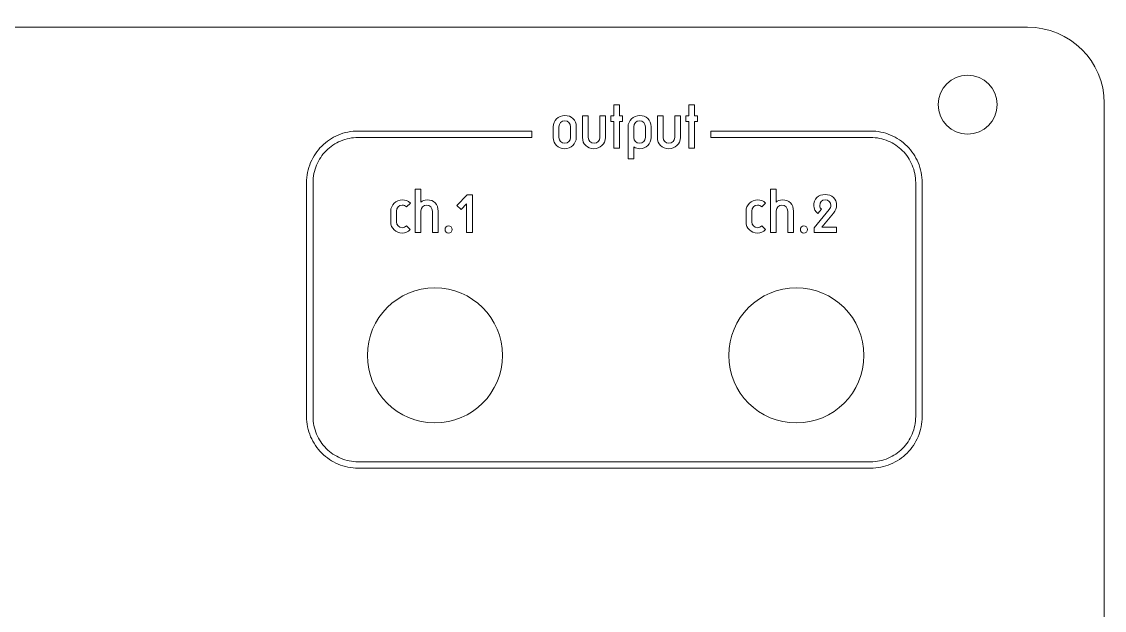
# Model space of a CAD drawing. Extents: x 246 to 922, y -755 to -114.
# Drawn here: x 670.6 to 922.4, y -251.1 to -114.2 of the extents above; entities that cross this region are included whole.
import ezdxf

# ---------------------------------------------------------------- set-up
doc = ezdxf.new("R2010")
doc.units = 0
doc.header["$MEASUREMENT"] = 0
doc.layers.add('laser_marking', color=7, linetype='Continuous', lineweight=0)
doc.layers.add('レイヤー 1', color=7, linetype='Continuous', lineweight=0)

# ---------------------------------------------------------------- blocks, each defined once
blk = doc.blocks.new('Block_0')
at = {"layer": 'レイヤー 1', "color": 7, "lineweight": 9}
for centre, radius in [((890.5497594132734, -133.4784531705645), 6.857539920605401), ((766.6670725538551, -191.7946973922044), 15.70814559683094), ((850.7185476248173, -191.800115637458), 15.71368847621079)]:
    blk.add_circle(centre, radius, dxfattribs=at)
blk.add_open_spline([(849.484349029788, -597.4132276868787), (849.484349029788, -597.4132276868787), (849.4849212578937, -755.4932883389502), (849.4849212578937, -755.4932883389502), (849.4849212578937, -755.4932883389502), (904.5903199470902, -755.3885077416943), (904.5903199470902, -755.3885077416943), (914.2930403805532, -755.370058426999), (921.4211572640213, -747.8337649070799), (922.3529433180591, -738.2268977800939), (922.3529433180591, -738.2268977800939), (922.3419137791421, -133.1558803778734), (922.3419137791421, -133.1558803778734), (922.3417349193766, -123.3437874719184), (914.2878735569574, -115.4989879857148), (904.5107409030952, -115.4991906866071), (904.5107409030952, -115.4991906866071), (267.9723290481488, -115.5123874907203), (267.9723290481488, -115.5123874907203), (256.0269368622139, -114.1983370946891), (246.5274257200326, -120.9322896204958), (245.6421027290016, -133.0653812158034), (245.6421027290016, -133.0653812158034), (245.6415283794522, -736.6173066624416), (245.6415283794522, -736.6173066624416), (245.5775165436498, -746.7111513312866), (252.913762830558, -755.2957481398533), (263.0212194427186, -755.3232398112831), (263.0212194427186, -755.3232398112831), (317.8027289500351, -755.4722422079776), (317.8027289500351, -755.4722422079776), (317.8027289500351, -755.4722422079776), (317.8416799859623, -597.1197870312733), (317.8416799859623, -597.1197870312733), (317.8416799859623, -597.1197870312733), (373.6054649684593, -541.7237105588774), (373.6054649684593, -541.7237105588774), (373.6054649684593, -541.7237105588774), (793.5666455769258, -542.2450940219913), (793.5666455769258, -542.2450940219913), (793.5666455769258, -542.2450940219913), (849.484349029788, -597.4132276868787), (849.484349029788, -597.4132276868787)], degree=3, knots=[0, 0, 0, 0, 1, 1, 1, 2, 2, 2, 3, 3, 3, 4, 4, 4, 5, 5, 5, 6, 6, 6, 7, 7, 7, 8, 8, 8, 9, 9, 9, 10, 10, 10, 11, 11, 11, 12, 12, 12, 13, 13, 13, 14, 14, 14, 14], dxfattribs=at)
blk = doc.blocks.new('Block_35')
at = {"layer": 'laser_marking'}
for points, knots in [([(763.40478515625, -153.13330078125), (763.40478515625, -153.13330078125), (763.40478515625, -156.1796875), (763.40478515625, -156.1796875), (763.69287109375, -155.84375), (764.2685546875, -155.6279296875), (764.8920898437499, -155.6279296875), (766.37939453125, -155.6279296875), (767.4345703124998, -156.68359375), (767.4345703124998, -158.24267578125), (767.4345703124998, -158.24267578125), (767.4345703124998, -163.23193359375), (767.4345703124998, -163.23193359375), (767.4345703124998, -163.23193359375), (766.09130859375, -163.23193359375), (766.09130859375, -163.23193359375), (766.09130859375, -163.23193359375), (766.09130859375, -158.24267578125), (766.09130859375, -158.24267578125), (766.09130859375, -157.451171875), (765.53955078125, -156.87548828125), (764.748046875, -156.87548828125), (764.0043945312498, -156.87548828125), (763.453125, -157.42724609375), (763.40478515625, -158.1708984375), (763.40478515625, -158.1708984375), (763.40478515625, -163.23193359375), (763.40478515625, -163.23193359375), (763.40478515625, -163.23193359375), (762.0615234375, -163.23193359375), (762.0615234375, -163.23193359375), (762.0615234375, -163.23193359375), (762.0615234375, -153.13330078125), (762.0615234375, -153.13330078125), (762.0615234375, -153.13330078125), (763.40478515625, -153.13330078125), (763.40478515625, -153.13330078125)], [0, 0, 0, 0, 1, 1, 1, 2, 2, 2, 3, 3, 3, 4, 4, 4, 5, 5, 5, 6, 6, 6, 7, 7, 7, 8, 8, 8, 9, 9, 9, 10, 10, 10, 11, 11, 11, 12, 12, 12, 12]), ([(756.39794921875, -160.7373046875), (756.39794921875, -160.7373046875), (756.39794921875, -158.24267578125), (756.39794921875, -158.24267578125), (756.39794921875, -156.8037109375), (757.6450195312498, -155.6279296875), (759.08447265625, -155.6279296875), (759.828125, -155.6279296875), (760.4277343749998, -155.84375), (760.955078125, -156.37158203125), (760.955078125, -156.37158203125), (760.06787109375, -157.25927734375), (760.06787109375, -157.25927734375), (759.8037109375, -157.01953125), (759.4682617187499, -156.87548828125), (759.08447265625, -156.87548828125), (758.3168945312499, -156.87548828125), (757.7412109375, -157.451171875), (757.7412109375, -158.24267578125), (757.7412109375, -158.24267578125), (757.7412109375, -160.7373046875), (757.7412109375, -160.7373046875), (757.7412109375, -161.5048828125), (758.3168945312499, -162.1044921875), (759.08447265625, -162.1044921875), (759.4682617187499, -162.1044921875), (759.8037109375, -161.9365234375), (760.06787109375, -161.69677734375), (760.06787109375, -161.69677734375), (760.93115234375, -162.560546875), (760.93115234375, -162.560546875), (760.45166015625, -163.06396484375), (759.77978515625, -163.35205078125), (759.08447265625, -163.35205078125), (757.525390625, -163.35205078125), (756.421875, -162.29638671875), (756.39794921875, -160.7373046875)], [0, 0, 0, 0, 1, 1, 1, 2, 2, 2, 3, 3, 3, 4, 4, 4, 5, 5, 5, 6, 6, 6, 7, 7, 7, 8, 8, 8, 9, 9, 9, 10, 10, 10, 11, 11, 11, 12, 12, 12, 12]), ([(772.7412109374999, -157.8828125), (772.7412109374999, -157.8828125), (771.78173828125, -156.97119140625), (771.78173828125, -156.97119140625), (771.78173828125, -156.97119140625), (774.1806640625, -154.5009765625), (774.1806640625, -154.5009765625), (774.1806640625, -154.5009765625), (775.3798828125, -154.5009765625), (775.3798828125, -154.5009765625), (775.3798828125, -154.5009765625), (775.3798828125, -163.23193359375), (775.3798828125, -163.23193359375), (775.3798828125, -163.23193359375), (773.98876953125, -163.23193359375), (773.98876953125, -163.23193359375), (773.98876953125, -163.23193359375), (773.98876953125, -156.5634765625), (773.98876953125, -156.5634765625), (773.98876953125, -156.5634765625), (772.7412109374999, -157.8828125), (772.7412109374999, -157.8828125)], [0, 0, 0, 0, 1, 1, 1, 2, 2, 2, 3, 3, 3, 4, 4, 4, 5, 5, 5, 6, 6, 6, 7, 7, 7, 7]), ([(769.0214843749998, -162.5244140625), (769.0214843749998, -162.068359375), (769.3935546875, -161.69677734375), (769.84912109375, -161.69677734375), (770.30517578125, -161.69677734375), (770.6767578125, -162.068359375), (770.6767578125, -162.5244140625), (770.6767578125, -162.97998046875), (770.30517578125, -163.35205078125), (769.84912109375, -163.35205078125), (769.3935546875, -163.35205078125), (769.0214843749998, -162.97998046875), (769.0214843749998, -162.5244140625)], [0, 0, 0, 0, 1, 1, 1, 2, 2, 2, 3, 3, 3, 4, 4, 4, 4])]:
    blk.add_open_spline(points, degree=3, knots=knots, dxfattribs=at)
blk = doc.blocks.new('Block_36')
at = {"layer": 'laser_marking'}
for points, knots in [([(846.0361328124999, -153.13330078125), (846.0361328124999, -153.13330078125), (846.0361328124999, -156.1796875), (846.0361328124999, -156.1796875), (846.32421875, -155.84375), (846.8994140625, -155.6279296875), (847.5234374999999, -155.6279296875), (849.0107421875, -155.6279296875), (850.0654296875, -156.68359375), (850.0654296875, -158.24267578125), (850.0654296875, -158.24267578125), (850.0654296875, -163.23193359375), (850.0654296875, -163.23193359375), (850.0654296875, -163.23193359375), (848.72265625, -163.23193359375), (848.72265625, -163.23193359375), (848.72265625, -163.23193359375), (848.72265625, -158.24267578125), (848.72265625, -158.24267578125), (848.72265625, -157.451171875), (848.1708984375, -156.87548828125), (847.3789062499999, -156.87548828125), (846.6357421874999, -156.87548828125), (846.0839843749999, -157.42724609375), (846.0361328124999, -158.1708984375), (846.0361328124999, -158.1708984375), (846.0361328124999, -163.23193359375), (846.0361328124999, -163.23193359375), (846.0361328124999, -163.23193359375), (844.6923828124999, -163.23193359375), (844.6923828124999, -163.23193359375), (844.6923828124999, -163.23193359375), (844.6923828124999, -153.13330078125), (844.6923828124999, -153.13330078125), (844.6923828124999, -153.13330078125), (846.0361328124999, -153.13330078125), (846.0361328124999, -153.13330078125)], [0, 0, 0, 0, 1, 1, 1, 2, 2, 2, 3, 3, 3, 4, 4, 4, 5, 5, 5, 6, 6, 6, 7, 7, 7, 8, 8, 8, 9, 9, 9, 10, 10, 10, 11, 11, 11, 12, 12, 12, 12]), ([(839.0292968749999, -160.7373046875), (839.0292968749999, -160.7373046875), (839.0292968749999, -158.24267578125), (839.0292968749999, -158.24267578125), (839.0292968749999, -156.8037109375), (840.2763671875, -155.6279296875), (841.7158203125, -155.6279296875), (842.458984375, -155.6279296875), (843.05859375, -155.84375), (843.5859374999999, -156.37158203125), (843.5859374999999, -156.37158203125), (842.6992187499999, -157.25927734375), (842.6992187499999, -157.25927734375), (842.4345703125, -157.01953125), (842.099609375, -156.87548828125), (841.7158203125, -156.87548828125), (840.9482421874999, -156.87548828125), (840.3720703124999, -157.451171875), (840.3720703124999, -158.24267578125), (840.3720703124999, -158.24267578125), (840.3720703124999, -160.7373046875), (840.3720703124999, -160.7373046875), (840.3720703124999, -161.5048828125), (840.9482421874999, -162.1044921875), (841.7158203125, -162.1044921875), (842.099609375, -162.1044921875), (842.4345703125, -161.9365234375), (842.6992187499999, -161.69677734375), (842.6992187499999, -161.69677734375), (843.5624999999998, -162.560546875), (843.5624999999998, -162.560546875), (843.0830078125, -163.06396484375), (842.4111328125, -163.35205078125), (841.7158203125, -163.35205078125), (840.15625, -163.35205078125), (839.0527343749999, -162.29638671875), (839.0292968749999, -160.7373046875)], [0, 0, 0, 0, 1, 1, 1, 2, 2, 2, 3, 3, 3, 4, 4, 4, 5, 5, 5, 6, 6, 6, 7, 7, 7, 8, 8, 8, 9, 9, 9, 10, 10, 10, 11, 11, 11, 12, 12, 12, 12]), ([(858.3232421874999, -157.90673828125), (858.6103515625, -157.546875), (858.7304687499999, -157.2353515625), (858.7304687499999, -156.92333984375), (858.7304687499999, -156.15576171875), (858.1787109375, -155.6279296875), (857.4355468749999, -155.6279296875), (856.69140625, -155.6279296875), (856.1640625, -156.15576171875), (856.1640625, -156.9951171875), (856.1640625, -157.3310546875), (856.3554687499999, -157.59521484375), (856.595703125, -157.81103515625), (856.595703125, -157.81103515625), (855.732421875, -158.818359375), (855.732421875, -158.818359375), (855.1083984374999, -158.36279296875), (854.7724609375, -157.69091796875), (854.7724609375, -156.9951171875), (854.7724609375, -155.484375), (855.8759765625, -154.380859375), (857.4355468749999, -154.380859375), (858.994140625, -154.380859375), (860.0976562499999, -155.38818359375), (860.0976562499999, -156.92333984375), (860.0976562499999, -157.4990234375), (859.8818359375, -158.0986328125), (859.3779296875, -158.6982421875), (859.3779296875, -158.6982421875), (856.6201171875, -161.984375), (856.6201171875, -161.984375), (856.6201171875, -161.984375), (860.0976562499999, -161.984375), (860.0976562499999, -161.984375), (860.0976562499999, -161.984375), (860.0976562499999, -163.23193359375), (860.0976562499999, -163.23193359375), (860.0976562499999, -163.23193359375), (854.869140625, -163.23193359375), (854.869140625, -163.23193359375), (854.869140625, -163.23193359375), (854.869140625, -162.1044921875), (854.869140625, -162.1044921875), (854.869140625, -162.1044921875), (858.3232421874999, -157.90673828125), (858.3232421874999, -157.90673828125)], [0, 0, 0, 0, 1, 1, 1, 2, 2, 2, 3, 3, 3, 4, 4, 4, 5, 5, 5, 6, 6, 6, 7, 7, 7, 8, 8, 8, 9, 9, 9, 10, 10, 10, 11, 11, 11, 12, 12, 12, 13, 13, 13, 14, 14, 14, 15, 15, 15, 15]), ([(851.65234375, -162.5244140625), (851.65234375, -162.068359375), (852.0244140624999, -161.69677734375), (852.4804687499999, -161.69677734375), (852.9365234374999, -161.69677734375), (853.3076171875, -162.068359375), (853.3076171875, -162.5244140625), (853.3076171875, -162.97998046875), (852.9365234374999, -163.35205078125), (852.4804687499999, -163.35205078125), (852.0244140624999, -163.35205078125), (851.65234375, -162.97998046875), (851.65234375, -162.5244140625)], [0, 0, 0, 0, 1, 1, 1, 2, 2, 2, 3, 3, 3, 4, 4, 4, 4])]:
    blk.add_open_spline(points, degree=3, knots=knots, dxfattribs=at)
blk = doc.blocks.new('Block_38')
at = {"layer": 'laser_marking'}
for points, knots in [([(807.6074218749999, -137.3798828125), (807.6074218749999, -137.3798828125), (807.6074218749999, -136.13232421875), (807.6074218749999, -136.13232421875), (807.6074218749999, -136.13232421875), (808.2788085937499, -136.13232421875), (808.2788085937499, -136.13232421875), (808.2788085937499, -136.13232421875), (808.2788085937499, -133.517578125), (808.2788085937499, -133.517578125), (808.2788085937499, -133.517578125), (809.6220703125, -133.517578125), (809.6220703125, -133.517578125), (809.6220703125, -133.517578125), (809.6220703125, -136.13232421875), (809.6220703125, -136.13232421875), (809.6220703125, -136.13232421875), (810.2939453124999, -136.13232421875), (810.2939453124999, -136.13232421875), (810.2939453124999, -136.13232421875), (810.2939453124999, -137.3798828125), (810.2939453124999, -137.3798828125), (810.2939453124999, -137.3798828125), (809.6220703125, -137.3798828125), (809.6220703125, -137.3798828125), (809.6220703125, -137.3798828125), (809.6220703125, -143.6162109375), (809.6220703125, -143.6162109375), (809.6220703125, -143.6162109375), (808.2788085937499, -143.6162109375), (808.2788085937499, -143.6162109375), (808.2788085937499, -143.6162109375), (808.2788085937499, -137.3798828125), (808.2788085937499, -137.3798828125), (808.2788085937499, -137.3798828125), (807.6074218749999, -137.3798828125), (807.6074218749999, -137.3798828125)], [0, 0, 0, 0, 1, 1, 1, 2, 2, 2, 3, 3, 3, 4, 4, 4, 5, 5, 5, 6, 6, 6, 7, 7, 7, 8, 8, 8, 9, 9, 9, 10, 10, 10, 11, 11, 11, 12, 12, 12, 12]), ([(825.03076171875, -137.3798828125), (825.03076171875, -137.3798828125), (825.03076171875, -136.13232421875), (825.03076171875, -136.13232421875), (825.03076171875, -136.13232421875), (825.7021484375, -136.13232421875), (825.7021484375, -136.13232421875), (825.7021484375, -136.13232421875), (825.7021484375, -133.517578125), (825.7021484375, -133.517578125), (825.7021484375, -133.517578125), (827.0454101562499, -133.517578125), (827.0454101562499, -133.517578125), (827.0454101562499, -133.517578125), (827.0454101562499, -136.13232421875), (827.0454101562499, -136.13232421875), (827.0454101562499, -136.13232421875), (827.71728515625, -136.13232421875), (827.71728515625, -136.13232421875), (827.71728515625, -136.13232421875), (827.71728515625, -137.3798828125), (827.71728515625, -137.3798828125), (827.71728515625, -137.3798828125), (827.0454101562499, -137.3798828125), (827.0454101562499, -137.3798828125), (827.0454101562499, -137.3798828125), (827.0454101562499, -143.6162109375), (827.0454101562499, -143.6162109375), (827.0454101562499, -143.6162109375), (825.7021484375, -143.6162109375), (825.7021484375, -143.6162109375), (825.7021484375, -143.6162109375), (825.7021484375, -137.3798828125), (825.7021484375, -137.3798828125), (825.7021484375, -137.3798828125), (825.03076171875, -137.3798828125), (825.03076171875, -137.3798828125)], [0, 0, 0, 0, 1, 1, 1, 2, 2, 2, 3, 3, 3, 4, 4, 4, 5, 5, 5, 6, 6, 6, 7, 7, 7, 8, 8, 8, 9, 9, 9, 10, 10, 10, 11, 11, 11, 12, 12, 12, 12]), ([(794.16748046875, -141.12158203125), (794.16748046875, -141.12158203125), (794.16748046875, -138.626953125), (794.16748046875, -138.626953125), (794.16748046875, -137.1875), (795.41455078125, -136.01220703125), (796.8540039062498, -136.01220703125), (798.4130859375, -136.01220703125), (799.54052734375, -137.06787109375), (799.54052734375, -138.626953125), (799.54052734375, -138.626953125), (799.54052734375, -141.12158203125), (799.54052734375, -141.12158203125), (799.54052734375, -142.560546875), (798.29296875, -143.736328125), (796.8540039062498, -143.736328125), (795.294921875, -143.736328125), (794.16748046875, -142.6806640625), (794.16748046875, -141.12158203125)], [0, 0, 0, 0, 1, 1, 1, 2, 2, 2, 3, 3, 3, 4, 4, 4, 5, 5, 5, 6, 6, 6, 6]), ([(798.1972656249999, -141.12158203125), (798.1972656249999, -141.12158203125), (798.1972656249999, -138.626953125), (798.1972656249999, -138.626953125), (798.1972656249999, -137.83544921875), (797.6455078125, -137.259765625), (796.8540039062498, -137.259765625), (796.08642578125, -137.259765625), (795.5107421874998, -137.83544921875), (795.5107421874998, -138.626953125), (795.5107421874998, -138.626953125), (795.5107421874998, -141.12158203125), (795.5107421874998, -141.12158203125), (795.5107421874998, -141.88916015625), (796.08642578125, -142.48876953125), (796.8540039062498, -142.48876953125), (797.6455078125, -142.48876953125), (798.1972656249999, -141.88916015625), (798.1972656249999, -141.12158203125)], [0, 0, 0, 0, 1, 1, 1, 2, 2, 2, 3, 3, 3, 4, 4, 4, 5, 5, 5, 6, 6, 6, 6]), ([(800.9833984374999, -141.12158203125), (800.9833984374999, -141.12158203125), (800.9833984374999, -136.13232421875), (800.9833984374999, -136.13232421875), (800.9833984374999, -136.13232421875), (802.32666015625, -136.13232421875), (802.32666015625, -136.13232421875), (802.32666015625, -136.13232421875), (802.32666015625, -141.12158203125), (802.32666015625, -141.12158203125), (802.32666015625, -141.88916015625), (802.9023437499999, -142.48876953125), (803.6699218749998, -142.48876953125), (804.4614257812499, -142.48876953125), (805.01318359375, -141.88916015625), (805.01318359375, -141.12158203125), (805.01318359375, -141.12158203125), (805.01318359375, -136.13232421875), (805.01318359375, -136.13232421875), (805.01318359375, -136.13232421875), (806.3564453125, -136.13232421875), (806.3564453125, -136.13232421875), (806.3564453125, -136.13232421875), (806.3564453125, -141.12158203125), (806.3564453125, -141.12158203125), (806.3564453125, -142.6806640625), (805.01318359375, -143.736328125), (803.64599609375, -143.736328125), (802.0864257812499, -143.736328125), (800.9833984374999, -142.6806640625), (800.9833984374999, -141.12158203125)], [0, 0, 0, 0, 1, 1, 1, 2, 2, 2, 3, 3, 3, 4, 4, 4, 5, 5, 5, 6, 6, 6, 7, 7, 7, 8, 8, 8, 9, 9, 9, 10, 10, 10, 10]), ([(814.27734375, -136.01220703125), (815.83642578125, -136.01220703125), (816.9638671875, -137.06787109375), (816.9638671875, -138.626953125), (816.9638671875, -138.626953125), (816.9638671875, -141.12158203125), (816.9638671875, -141.12158203125), (816.9638671875, -142.560546875), (815.7885742187499, -143.736328125), (814.349609375, -143.736328125), (813.845703125, -143.736328125), (813.3901367187499, -143.6162109375), (812.9340820312499, -143.30419921875), (812.9340820312499, -143.30419921875), (812.9340820312499, -146.11083984375), (812.9340820312499, -146.11083984375), (812.9340820312499, -146.11083984375), (811.5908203125, -146.11083984375), (811.5908203125, -146.11083984375), (811.5908203125, -146.11083984375), (811.5908203125, -138.626953125), (811.5908203125, -138.626953125), (811.5908203125, -137.1875), (812.83837890625, -136.01220703125), (814.27734375, -136.01220703125)], [0, 0, 0, 0, 1, 1, 1, 2, 2, 2, 3, 3, 3, 4, 4, 4, 5, 5, 5, 6, 6, 6, 7, 7, 7, 8, 8, 8, 8]), ([(815.6206054687498, -141.12158203125), (815.6206054687498, -141.12158203125), (815.6206054687498, -138.626953125), (815.6206054687498, -138.626953125), (815.6206054687498, -137.83544921875), (815.06884765625, -137.259765625), (814.27734375, -137.259765625), (813.509765625, -137.259765625), (812.9340820312499, -137.83544921875), (812.9340820312499, -138.626953125), (812.9340820312499, -138.626953125), (812.9340820312499, -141.12158203125), (812.9340820312499, -141.12158203125), (812.9340820312499, -141.88916015625), (813.509765625, -142.48876953125), (814.27734375, -142.48876953125), (815.06884765625, -142.48876953125), (815.6206054687498, -141.88916015625), (815.6206054687498, -141.12158203125)], [0, 0, 0, 0, 1, 1, 1, 2, 2, 2, 3, 3, 3, 4, 4, 4, 5, 5, 5, 6, 6, 6, 6]), ([(818.40673828125, -141.12158203125), (818.40673828125, -141.12158203125), (818.40673828125, -136.13232421875), (818.40673828125, -136.13232421875), (818.40673828125, -136.13232421875), (819.7499999999999, -136.13232421875), (819.7499999999999, -136.13232421875), (819.7499999999999, -136.13232421875), (819.7499999999999, -141.12158203125), (819.7499999999999, -141.12158203125), (819.7499999999999, -141.88916015625), (820.32568359375, -142.48876953125), (821.09326171875, -142.48876953125), (821.884765625, -142.48876953125), (822.4365234375, -141.88916015625), (822.4365234375, -141.12158203125), (822.4365234375, -141.12158203125), (822.4365234375, -136.13232421875), (822.4365234375, -136.13232421875), (822.4365234375, -136.13232421875), (823.77978515625, -136.13232421875), (823.77978515625, -136.13232421875), (823.77978515625, -136.13232421875), (823.77978515625, -141.12158203125), (823.77978515625, -141.12158203125), (823.77978515625, -142.6806640625), (822.4365234375, -143.736328125), (821.0693359375, -143.736328125), (819.5102539062499, -143.736328125), (818.40673828125, -142.6806640625), (818.40673828125, -141.12158203125)], [0, 0, 0, 0, 1, 1, 1, 2, 2, 2, 3, 3, 3, 4, 4, 4, 5, 5, 5, 6, 6, 6, 7, 7, 7, 8, 8, 8, 9, 9, 9, 10, 10, 10, 10])]:
    blk.add_open_spline(points, degree=3, knots=knots, dxfattribs=at)

msp = doc.modelspace()

# ---------------------------------------------------------------- linework, layer by layer
at = {"layer": 'laser_marking'}
msp.add_open_spline([(867.9858398437501, -218.02197265625), (867.9858398437501, -218.02197265625), (748.8276367187499, -218.02197265625), (748.8276367187499, -218.02197265625), (747.2084960937499, -218.02197265625), (745.6367187499998, -217.70458984375), (744.1567382812499, -217.07861328125), (742.7280273437498, -216.47412109375), (741.44482421875, -215.60888671875), (740.3427734375, -214.50732421875), (739.2402343749998, -213.4052734375), (738.37548828125, -212.12158203125), (737.7714843749998, -210.69287109375), (737.1455078124999, -209.21337890625), (736.8281249999999, -207.6416015625), (736.8281249999999, -206.0224609375), (736.8281249999999, -206.0224609375), (736.8281249999999, -151.6259765625), (736.8281249999999, -151.6259765625), (736.8281249999999, -150.0068359375), (737.1455078124999, -148.43505859375), (737.7714843749998, -146.955078125), (738.37548828125, -145.5263671875), (739.2407226562498, -144.2431640625), (740.3427734375, -143.14111328125), (741.4443359375, -142.0390625), (742.7275390624998, -141.173828125), (744.1567382812499, -140.5693359375), (745.6376953124999, -139.94384765625), (747.208984375, -139.62646484375), (748.8276367187499, -139.62646484375), (748.8276367187499, -139.62646484375), (789.1767578125, -139.62646484375), (789.1767578125, -139.62646484375), (789.1767578125, -139.62646484375), (789.1767578125, -141.12646484375), (789.1767578125, -141.12646484375), (789.1767578125, -141.12646484375), (748.8276367187499, -141.12646484375), (748.8276367187499, -141.12646484375), (747.41064453125, -141.12646484375), (746.0356445312498, -141.40380859375), (744.74072265625, -141.951171875), (743.49072265625, -142.47998046875), (742.3681640625, -143.2373046875), (741.4033203125, -144.20166015625), (740.4384765625, -145.16650390625), (739.681640625, -146.28955078125), (739.1533203125, -147.5390625), (738.6059570312498, -148.83349609375), (738.328125, -150.20849609375), (738.328125, -151.6259765625), (738.328125, -151.6259765625), (738.328125, -206.0224609375), (738.328125, -206.0224609375), (738.328125, -207.43994140625), (738.6054687499998, -208.81494140625), (739.1533203125, -210.10888671875), (739.681640625, -211.35888671875), (740.4384765625, -212.48193359375), (741.4033203125, -213.44677734375), (742.3681640625, -214.4111328125), (743.4912109375, -215.16796875), (744.74072265625, -215.69677734375), (746.03515625, -216.24462890625), (747.41015625, -216.52197265625), (748.8276367187499, -216.52197265625), (748.8276367187499, -216.52197265625), (867.9858398437501, -216.52197265625), (867.9858398437501, -216.52197265625), (869.4033203125, -216.52197265625), (870.7783203125, -216.24462890625), (872.0727539062499, -215.69677734375), (873.3222656249999, -215.16796875), (874.4453124999999, -214.4111328125), (875.41015625, -213.44677734375), (876.3749999999999, -212.48193359375), (877.1318359374999, -211.35888671875), (877.6601562499999, -210.10888671875), (878.2080078125, -208.81494140625), (878.4853515625, -207.43994140625), (878.4853515625, -206.0224609375), (878.4853515625, -206.0224609375), (878.4853515625, -151.6259765625), (878.4853515625, -151.6259765625), (878.4853515625, -150.20849609375), (878.2075195312499, -148.83349609375), (877.6601562499999, -147.5390625), (877.1318359374999, -146.28955078125), (876.3749999999999, -145.16650390625), (875.41015625, -144.20166015625), (874.4453124999999, -143.2373046875), (873.32275390625, -142.47998046875), (872.0727539062499, -141.951171875), (870.7778320312499, -141.40380859375), (869.4028320312499, -141.12646484375), (867.9858398437501, -141.12646484375), (867.9858398437501, -141.12646484375), (830.8056640625, -141.12646484375), (830.8056640625, -141.12646484375), (830.8056640625, -141.12646484375), (830.8056640625, -139.62646484375), (830.8056640625, -139.62646484375), (830.8056640625, -139.62646484375), (867.9858398437501, -139.62646484375), (867.9858398437501, -139.62646484375), (869.6044921875, -139.62646484375), (871.17578125, -139.94384765625), (872.65673828125, -140.5693359375), (874.0859374999999, -141.173828125), (875.369140625, -142.0390625), (876.4707031249999, -143.14111328125), (877.5727539062499, -144.2431640625), (878.4379882812499, -145.5263671875), (879.0419921874999, -146.955078125), (879.6679687500001, -148.43505859375), (879.9853515625001, -150.0068359375), (879.9853515625001, -151.6259765625), (879.9853515625001, -151.6259765625), (879.9853515625001, -206.0224609375), (879.9853515625001, -206.0224609375), (879.9853515625001, -207.6416015625), (879.6679687500001, -209.21337890625), (879.0419921874999, -210.693359375), (878.4379882812499, -212.12158203125), (877.5732421875, -213.4052734375), (876.4707031249999, -214.50732421875), (875.3686523437499, -215.60888671875), (874.08544921875, -216.47412109375), (872.65673828125, -217.07861328125), (871.1767578125, -217.70458984375), (869.60498046875, -218.02197265625), (867.9858398437501, -218.02197265625)], degree=3, knots=[0, 0, 0, 0, 1, 1, 1, 2, 2, 2, 3, 3, 3, 4, 4, 4, 5, 5, 5, 6, 6, 6, 7, 7, 7, 8, 8, 8, 9, 9, 9, 10, 10, 10, 11, 11, 11, 12, 12, 12, 13, 13, 13, 14, 14, 14, 15, 15, 15, 16, 16, 16, 17, 17, 17, 18, 18, 18, 19, 19, 19, 20, 20, 20, 21, 21, 21, 22, 22, 22, 23, 23, 23, 24, 24, 24, 25, 25, 25, 26, 26, 26, 27, 27, 27, 28, 28, 28, 29, 29, 29, 30, 30, 30, 31, 31, 31, 32, 32, 32, 33, 33, 33, 34, 34, 34, 35, 35, 35, 36, 36, 36, 37, 37, 37, 38, 38, 38, 39, 39, 39, 40, 40, 40, 41, 41, 41, 42, 42, 42, 43, 43, 43, 44, 44, 44, 44], dxfattribs=at)

# ---------------------------------------------------------------- block references
for name in ['Block_38', 'Block_35', 'Block_36']:
    msp.add_blockref(name, (0, 0), dxfattribs=at)
at = {"layer": 'レイヤー 1'}
msp.add_blockref('Block_0', (0, 0), dxfattribs=at)

doc.saveas('drawing.dxf')
